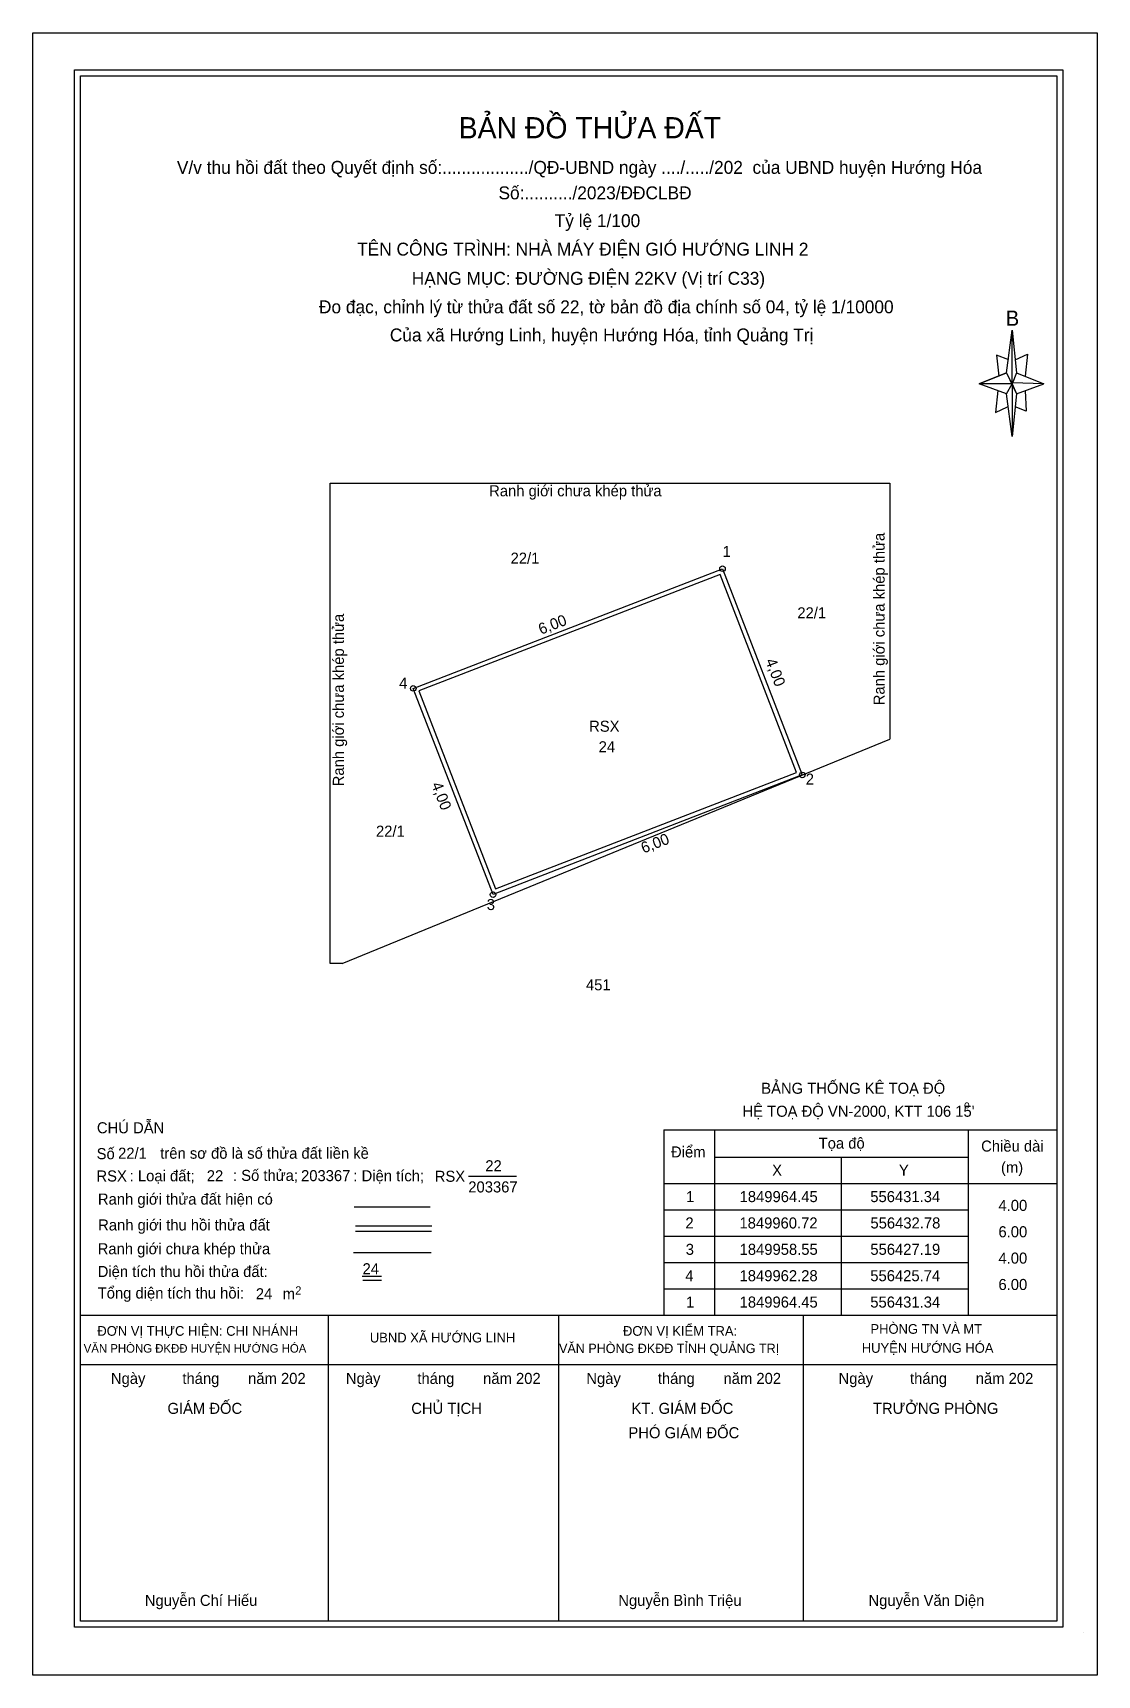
# Model space of a CAD drawing. Extents: x 554477 to 556972, y 1848154 to 1850269.
# Drawn here: x 556418.86 to 556438.12, y 1849944.43 to 1849974.14 of the extents above; entities that cross this region are included whole.
import ezdxf

# ---------------------------------------------------------------- set-up
doc = ezdxf.new("R2010")
doc.units = 0
for name, color, linetype in [('Level 10', 7, 'Continuous'), ('Level 13', 7, 'Continuous'), ('Level 16', 7, 'Continuous'), ('Level 18', 7, 'Continuous'), ('Level 2', 7, 'Continuous'), ('Level 21', 7, 'Continuous'), ('Level 27', 7, 'Continuous'), ('Level 5', 7, 'Continuous'), ('Level 50', 7, 'Continuous'), ('Level 55', 7, 'Continuous'), ('Level 56', 7, 'Continuous'), ('Level 6', 7, 'Continuous'), ('Level 67', 7, 'Continuous'), ('Level 68', 7, 'Continuous'), ('Level 73', 7, 'Continuous')]:
    doc.layers.add(name, color=color, linetype=linetype)

msp = doc.modelspace()

# ---------------------------------------------------------------- linework, layer by layer
at = {"layer": 'Level 10'}
msp.add_lwpolyline([(556432.782, 1849960.718), (556427.187, 1849958.552), (556425.743, 1849962.283), (556431.338, 1849964.448), (556432.782, 1849960.718)], dxfattribs=at)
at = {"layer": 'Level 13'}
msp.add_lwpolyline([(556426.742, 1849953.457), (556427.611, 1849953.457)], dxfattribs=at)
at = {"layer": 'Level 16'}
msp.add_line((556424.698, 1849952.558), (556426.081, 1849952.558), dxfattribs=at)
for points in [[(556424.457, 1849957.304), (556424.24, 1849957.304), (556424.24, 1849965.995), (556434.365, 1849965.995), (556434.365, 1849961.367)], [(556432.679, 1849960.763), (556431.293, 1849964.345), (556425.846, 1849962.237), (556427.232, 1849958.656), (556432.679, 1849960.763)], [(556426.068, 1849952.07), (556424.664, 1849952.07)]]:
    msp.add_lwpolyline(points, dxfattribs=at)
at = {"layer": 'Level 2'}
msp.add_lwpolyline([(556418.861, 1849974.143), (556438.117, 1849974.143), (556438.117, 1849944.431), (556418.861, 1849944.431)], close=True, dxfattribs=at)
at = {"layer": 'Level 21'}
for centre in [(556431.338, 1849964.448), (556425.743, 1849962.283), (556432.782, 1849960.718), (556432.782, 1849960.718), (556427.187, 1849958.552)]:
    msp.add_circle(centre, 0.05, dxfattribs=at)
at = {"layer": 'Level 27'}
for p, q in [((556437.387, 1849954.797), (556437.387, 1849950.942)), ((556437.387, 1849954.797), (556437.387, 1849950.942)), ((556430.276, 1849954.295), (556437.387, 1849954.295)), ((556430.276, 1849954.295), (556430.276, 1849950.942)), ((556431.193, 1849954.295), (556431.193, 1849950.942)), ((556435.781, 1849954.295), (556435.781, 1849950.942)), ((556431.193, 1849953.805), (556435.781, 1849953.805)), ((556433.487, 1849953.805), (556433.487, 1849950.942)), ((556430.276, 1849953.328), (556437.387, 1849953.328)), ((556430.276, 1849952.851), (556435.781, 1849952.851)), ((556430.276, 1849952.374), (556435.781, 1849952.374)), ((556430.276, 1849951.897), (556435.781, 1849951.897)), ((556430.276, 1849951.419), (556435.781, 1849951.419)), ((556430.276, 1849950.942), (556437.387, 1849950.942)), ((556430.276, 1849950.942), (556437.387, 1849950.942))]:
    msp.add_line(p, q, dxfattribs=at)
at = {"layer": 'Level 50'}
msp.add_line((556424.457, 1849957.304), (556434.365, 1849961.367), dxfattribs=at)
at = {"layer": 'Level 67'}
for p, q in [((556436.477, 1849967.991), (556436.576, 1849968.766)), ((556436.516, 1849968.23), (556436.298, 1849968.309)), ((556436.298, 1849968.309), (556436.338, 1849967.932)), ((556436.636, 1849968.23), (556436.854, 1849968.329)), ((556436.854, 1849968.329), (556436.814, 1849967.932)), ((556436.477, 1849967.991), (556435.98, 1849967.793)), ((556435.98, 1849967.793), (556436.477, 1849967.991)), ((556436.576, 1849967.793), (556436.477, 1849967.991)), ((556436.477, 1849967.991), (556436.655, 1849967.614)), ((556437.152, 1849967.793), (556436.576, 1849967.813)), ((556436.576, 1849967.813), (556436.576, 1849967.793)), ((556436.655, 1849967.991), (556437.152, 1849967.793)), ((556436.477, 1849967.614), (556435.98, 1849967.793)), ((556436.576, 1849967.793), (556435.98, 1849967.793)), ((556436.318, 1849967.673), (556436.278, 1849967.276)), ((556436.576, 1849967.793), (556436.655, 1849967.614)), ((556436.655, 1849967.614), (556436.576, 1849966.839)), ((556436.655, 1849967.614), (556437.152, 1849967.793)), ((556436.655, 1849967.614), (556437.152, 1849967.793)), ((556436.814, 1849967.673), (556436.834, 1849967.296)), ((556436.278, 1849967.276), (556436.497, 1849967.375)), ((556436.834, 1849967.296), (556436.636, 1849967.375)), ((556424.677, 1849952.906), (556426.052, 1849952.906)), ((556424.698, 1849952.465), (556426.073, 1849952.465)), ((556424.819, 1849951.65), (556425.168, 1849951.65)), ((556424.828, 1849951.579), (556425.17, 1849951.579)), ((556419.723, 1849950.942), (556437.387, 1849950.942)), ((556424.207, 1849945.414), (556424.207, 1849950.942)), ((556428.375, 1849945.414), (556428.375, 1849950.942)), ((556432.804, 1849945.414), (556432.804, 1849950.942)), ((556419.723, 1849950.049), (556437.387, 1849950.049)), ((556437.873, 1849945.2), (556437.873, 1849945.2)), ((556437.873, 1849945.2), (556437.873, 1849945.2)), ((556437.873, 1849945.2), (556437.873, 1849945.2))]:
    msp.add_line(p, q, dxfattribs=at)
for points in [[(556419.615, 1849973.472), (556437.496, 1849973.472), (556437.496, 1849945.299), (556419.615, 1849945.299)], [(556419.723, 1849973.363), (556437.387, 1849973.363), (556437.387, 1849945.407), (556419.723, 1849945.407)], [(556436.576, 1849968.766), (556436.655, 1849967.991), (556436.576, 1849967.793)], [(556436.576, 1849967.793), (556436.576, 1849966.839), (556436.477, 1849967.614)]]:
    msp.add_lwpolyline(points, close=True, dxfattribs=at)

# ---------------------------------------------------------------- texts
at = {"layer": 'Level 13'}
for s, p in [('RSX', (556426.132, 1849953.357)), ('22', (556427.047, 1849953.547)), ('203367', (556426.739, 1849953.164))]:
    msp.add_text(s, height=0.2, dxfattribs=at).set_placement(p)
at = {"layer": 'Level 18'}
msp.add_text('RSX', height=0.2, dxfattribs=at).set_placement((556428.925, 1849961.499))
at = {"layer": 'Level 21'}
for s, p in [('1', (556431.34, 1849964.66)), ('1', (556431.34, 1849964.66)), ('4', (556425.488, 1849962.28)), ('2', (556432.844, 1849960.542)), ('3', (556427.073, 1849958.273))]:
    msp.add_text(s, height=0.2, dxfattribs=at).set_placement(p)
at = {"layer": 'Level 27'}
for s, p in [('Tọa độ', (556433.078, 1849953.956)), ('Điểm', (556430.407, 1849953.797)), ('Chiều dài', (556436.018, 1849953.903)), ('X', (556432.236, 1849953.466)), ('Y', (556434.53, 1849953.466)), ('(m)', (556436.377, 1849953.519)), ('1', (556430.679, 1849952.989)), ('1849964.45', (556431.648, 1849952.989)), ('556431.34', (556434.012, 1849952.989)), ('4.00', (556436.331, 1849952.83)), ('2', (556430.667, 1849952.512)), ('1849960.72', (556431.645, 1849952.512)), ('556432.78', (556434.015, 1849952.512)), ('6.00', (556436.331, 1849952.353)), ('3', (556430.673, 1849952.035)), ('1849958.55', (556431.648, 1849952.035)), ('556427.19', (556434.013, 1849952.035)), ('4.00', (556436.331, 1849951.876)), ('4', (556430.666, 1849951.558)), ('1849962.28', (556431.647, 1849951.558)), ('556425.74', (556434.012, 1849951.558)), ('6.00', (556436.331, 1849951.399)), ('1', (556430.679, 1849951.081)), ('1849964.45', (556431.648, 1849951.081)), ('556431.34', (556434.012, 1849951.081))]:
    msp.add_text(s, height=0.2, dxfattribs=at).set_placement(p)
at = {"layer": 'Level 5'}
for s, rotation, p in [('6,00', 21.1565, (556428.054, 1849963.253)), ('6,00', 21.1565, (556428.054, 1849963.253)), ('4,00', 291.1569, (556432.11, 1849962.782)), ('4,00', 291.1569, (556432.11, 1849962.782)), ('4,00', 291.1569, (556426.068, 1849960.545)), ('4,00', 291.1569, (556426.068, 1849960.545)), ('6,00', 21.1565, (556429.91, 1849959.295)), ('6,00', 21.1565, (556429.91, 1849959.295))]:
    msp.add_text(s, height=0.2, rotation=rotation, dxfattribs=at).set_placement(p)
msp.add_text('24', height=0.2, dxfattribs=at).set_placement((556429.097, 1849961.127))
at = {"layer": 'Level 55'}
msp.add_text('Ranh giới chưa khép thửa', height=0.2, rotation=90, dxfattribs=at).set_placement((556424.488, 1849960.512))
at = {"layer": 'Level 56'}
msp.add_text('Ranh giới chưa khép thửa', height=0.2, dxfattribs=at).set_placement((556427.116, 1849965.758))
msp.add_text('Ranh giới chưa khép thửa', height=0.2, rotation=90, dxfattribs=at).set_placement((556434.271, 1849961.978))
at = {"layer": 'Level 6'}
msp.add_text('24', height=0.2, dxfattribs=at).set_placement((556429.097, 1849961.127))
at = {"layer": 'Level 67'}
for s, height, p in [('BẢN ĐỒ THỬA ĐẤT', 0.38401, (556426.565, 1849972.234)), ('V/v thu hồi đất theo Quyết định số:................../QĐ-UBND ngày ..../...../202  của UBND huyện Hướng Hóa', 0.233918, (556421.467, 1849971.592)), ('Số:........../2023/ĐĐCLBĐ', 0.23392, (556427.285, 1849971.131)), ('Tỷ lệ 1/100', 0.23392, (556428.302, 1849970.628)), ('TÊN CÔNG TRÌNH: NHÀ MÁY ĐIỆN GIÓ HƯỚNG LINH 2', 0.23392, (556424.728, 1849970.113)), ('HẠNG MỤC: ĐƯỜNG ĐIỆN 22KV (Vị trí C33)', 0.23392, (556425.716, 1849969.585)), ('Đo đạc, chỉnh lý từ thửa đất số 22, tờ bản đồ địa chính số 04, tỷ lệ 1/10000', 0.23392, (556424.037, 1849969.069)), ('B', 0.274, (556436.462, 1849968.844)), ('Của xã Hướng Linh, huyện Hướng Hóa, tỉnh Quảng Trị', 0.23392, (556425.32, 1849968.56)), ('BẢNG THỐNG KÊ TOẠ ĐỘ', 0.2, (556432.039, 1849954.949)), ("HỆ TOẠ ĐỘ VN-2000, KTT 106 15'", 0.2, (556431.7, 1849954.533)), ('o', 0.139, (556435.707, 1849954.685)), ('CHÚ DẪN', 0.2, (556420.02, 1849954.234)), ('Ranh giới thửa đất hiện có', 0.2, (556420.038, 1849952.944)), ('Ranh giới thu hồi thửa đất', 0.2, (556420.042, 1849952.476)), ('Ranh giới chưa khép thửa', 0.2, (556420.034, 1849952.046)), ('Diện tích thu hồi thửa đất:', 0.2, (556420.034, 1849951.634)), ('Tổng diện tích thu hồi:', 0.2, (556420.034, 1849951.245)), ('ĐƠN VỊ THỰC HIỆN: CHI NHÁNH', 0.17544, (556420.028, 1849950.571)), ('UBND XÃ HƯỚNG LINH', 0.17544, (556424.958, 1849950.45)), ('ĐƠN VỊ KIỂM TRA:', 0.17544, (556429.538, 1849950.571)), ('PHÒNG TN VÀ MT', 0.17544, (556434.015, 1849950.607)), ('VĂN PHÒNG ĐKĐĐ HUYỆN HƯỚNG HÓA', 0.15409, (556419.781, 1849950.266)), ('VĂN PHÒNG ĐKĐĐ TỈNH QUẢNG TRỊ', 0.16963, (556428.381, 1849950.258)), ('HUYỆN HƯỚNG HÓA', 0.17544, (556433.858, 1849950.263)), ('Ngày         tháng       năm 202', 0.2, (556420.273, 1849949.7)), ('Ngày         tháng       năm 202', 0.2, (556424.525, 1849949.7)), ('Ngày         tháng       năm 202', 0.2, (556428.874, 1849949.7)), ('Ngày         tháng       năm 202', 0.2, (556433.438, 1849949.7)), ('GIÁM ĐỐC', 0.2, (556421.296, 1849949.158)), (' CHỦ TỊCH', 0.2, (556425.633, 1849949.158)), ('KT. GIÁM ĐỐC', 0.2, (556429.692, 1849949.158)), ('TRƯỞNG PHÒNG', 0.2, (556434.06, 1849949.158)), ('PHÓ GIÁM ĐỐC', 0.2, (556429.636, 1849948.717)), ('Nguyễn Chí Hiếu', 0.2, (556420.887, 1849945.684)), ('Nguyễn Bình Triệu', 0.2, (556429.453, 1849945.684)), ('Nguyễn Văn Diện', 0.2, (556433.98, 1849945.684))]:
    msp.add_text(s, height=height, dxfattribs=at).set_placement(p)
at = {"layer": 'Level 68'}
for s, height, p in [('Số ', 0.2, (556420.015, 1849953.766)), ('22/1', 0.2, (556420.403, 1849953.774)), ('trên sơ đồ là số thửa đất liền kề', 0.2, (556421.166, 1849953.774)), ('RSX', 0.2, (556420.011, 1849953.362)), (': Loại đất;', 0.2, (556420.613, 1849953.365)), ('22', 0.2, (556422.008, 1849953.366)), (': Số thửa; ', 0.2, (556422.482, 1849953.373)), ('203367', 0.2, (556423.713, 1849953.368)), (' : Diện tích;', 0.2, (556424.586, 1849953.366)), ('24', 0.2, (556424.826, 1849951.684)), ('2', 0.15, (556423.607, 1849951.316)), ('24', 0.2, (556422.895, 1849951.231)), ('m', 0.2, (556423.38, 1849951.231))]:
    msp.add_text(s, height=height, dxfattribs=at).set_placement(p)
at = {"layer": 'Level 73'}
for s, p in [('22/1', (556427.504, 1849964.539)), ('22/1', (556432.692, 1849963.55)), ('22/1', (556425.069, 1849959.6)), ('451', (556428.868, 1849956.821))]:
    msp.add_text(s, height=0.2, dxfattribs=at).set_placement(p)

doc.saveas('drawing.dxf')
